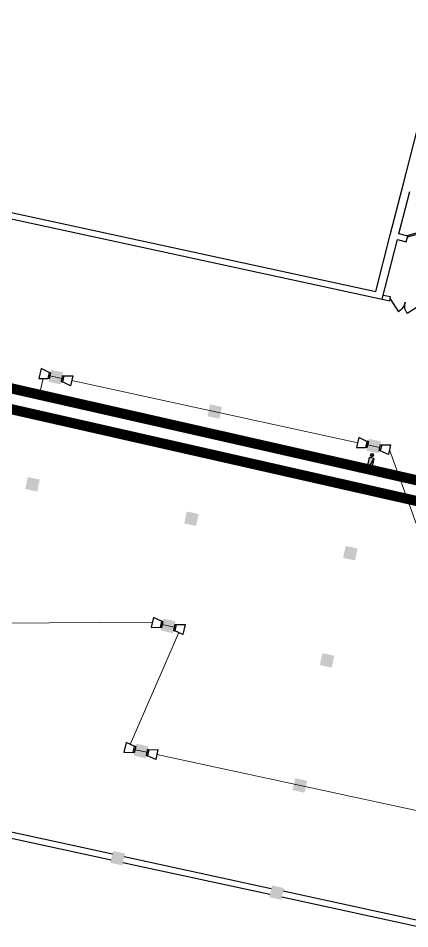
# Model space of a CAD drawing. Extents: x 791398 to 2325386, y -987887 to -518217.
# Drawn here: x 1507381 to 1526643, y -722837 to -678006 of the extents above; entities that cross this region are included whole.
import ezdxf

# ---------------------------------------------------------------- set-up
doc = ezdxf.new("R2010")
doc.units = 0
doc.header["$LTSCALE"] = 1000
doc.header["$MEASUREMENT"] = 0
doc.linetypes.add('BORDER', pattern=[1.75, 0.5, -0.25, 0.5, -0.25, 0, -0.25])
doc.linetypes.add('DASHEDX2', pattern=[1.5, 1, -0.5])
for name, color, linetype in [('COLUMN', 252, 'Continuous'), ('JPS-X', 1, 'BORDER'), ('JPS-XHS', 7, 'Continuous'), ('RD-equip', 3, 'Continuous'), ('WALL', 8, 'Continuous'), ('WINDOW', 8, 'Continuous')]:
    doc.layers.add(name, color=color, linetype=linetype)
doc.layers.add('RD-line', color=2, linetype='Continuous', lineweight=0)
doc.styles.add('_TEL_DIM', font='SIMPLEX', dxfattribs={"width": 0.8, "height": 3.5, "bigfont": 'HZTXT'})
doc.linetypes.add('BRA', pattern='A,2.8,-0.1,["B",_TEL_DIM,S=0.07,R=0,X=0,Y=-0.12],-0.25', length=3.15)

# ---------------------------------------------------------------- blocks, each defined once
blk = doc.blocks.new('FF')
at = {"linetype": 'Continuous'}
for radius in [75, 60]:
    blk.add_circle((0, 0), radius, dxfattribs=at)
blk = doc.blocks.new('DXHS')
at = {"layer": 'JPS-XHS'}
blk.add_hatch(color=256, dxfattribs=at).paths.add_polyline_path([(-350, 240), (-350, 0), (350, 0)])
at = {"layer": 'JPS-XHS', "linetype": 'Continuous'}
for p, q in [((-350, 240), (-350, 0)), ((-350, 240), (350, 240)), ((-350, 0), (350, 0)), ((350, 240), (350, 0))]:
    blk.add_line(p, q, dxfattribs=at)
at = {"layer": 'JPS-XHS'}
blk.add_line((-350, 240), (350, 0), dxfattribs=at)
blk = doc.blocks.new('xxhhsss')
at = {"layer": 'JPS-X', "const_width": 50}
blk.add_lwpolyline([(59598, -1327), (59630, -1180)], dxfattribs=at)
at = {"layer": 'JPS-X', "rotation": 257.7513756366785}
blk.add_blockref('FF', (59630, -1180), dxfattribs=at)
at = {"layer": 'JPS-XHS', "rotation": 257.7513756366785}
blk.add_blockref('DXHS', (59407, -1644), dxfattribs=at)
blk = doc.blocks.new('_FZH')
blk.add_solid([(-0.5, -0.5), (0.5, -0.5), (-0.5, 0.5), (0.5, 0.5)])
blk = doc.blocks.new('$DorLib2D$00000182')
at = {"color": 0}
for p, q in [((-0.527, 0.113), (0.339, 0.613)), ((-0.5, 0.067), (0.366, 0.567))]:
    blk.add_line(p, q, dxfattribs=at)
blk = doc.blocks.new('$DorLib2D$00000116')
at = {"color": 0}
for p, q in [((-0.5, 0), (-0.146, 0.354)), ((0.5, 0), (0.146, 0.354))]:
    blk.add_line(p, q, dxfattribs=at)
for centre, start, end in [((-0.5, 0), 0, 45), ((0.5, 0), 135, 180)]:
    blk.add_arc(centre, 0.5, start, end, dxfattribs=at)
blk = doc.blocks.new('dadadadadadadad')
at = {"layer": 'RD-equip'}
for p, q in [((-157, 0), (-157, -70)), ((-157, 0), (157, 0)), ((157, 0), (157, -70)), ((-154, -70), (-253, -500)), ((-157, -70), (157, -70)), ((248, -500), (155, -70)), ((-253, -500), (248, -500))]:
    blk.add_line(p, q, dxfattribs=at)

msp = doc.modelspace()

# ---------------------------------------------------------------- linework, layer by layer
at = {"layer": 'RD-line'}
msp.add_line((1508613, -695744), (1508431, -696512), dxfattribs=at)
at = {"layer": 'RD-line', "linetype": 'BRA', "ltscale": 0.8}
for p, q in [((1508936, -695611), (1509522, -695739)), ((1510011, -695845), (1524081, -698906)), ((1524570, -699012), (1525157, -699140)), ((1525645, -699249), (1529866, -710995)), ((1498394, -707850), (1513976, -707748)), ((1515049, -707990), (1514463, -707863)), ((1512894, -713757), (1515280, -708257)), ((1513712, -714146), (1513126, -714019)), ((1528275, -717299), (1514201, -714252))]:
    msp.add_line(p, q, dxfattribs=at)
at = {"layer": 'RD-line', "const_width": 500}
msp.add_lwpolyline([(1497224, -688427), (1500005, -696996), (1505898, -696996), (1535442, -703695)], dxfattribs=at)
at = {"layer": 'RD-line', "linetype": 'DASHEDX2', "const_width": 500}
msp.add_lwpolyline([(1498287, -688463), (1500732, -695996), (1506010, -695996), (1536990, -703025)], dxfattribs=at)
at = {"layer": 'WALL'}
for p, q in [((1526280, -686339), (1528407, -678006)), ((1499626, -685966), (1524970, -691469)), ((1499744, -686299), (1525287, -691844)), ((1525686, -688664), (1526280, -686339)), ((1526111, -688618), (1526643, -686535)), ((1524970, -691469), (1525686, -688664)), ((1525287, -691844), (1526037, -688908)), ((1526037, -688908), (1526473, -689020)), ((1526547, -688729), (1526111, -688618)), ((1526473, -689020), (1526547, -688729)), ((1525700, -691729), (1525337, -691650)), ((1525658, -691925), (1525700, -691729)), ((1525287, -691844), (1525658, -691925)), ((1505519, -717740), (1512012, -719150)), ((1505455, -718033), (1511949, -719443)), ((1512599, -719277), (1519830, -720847)), ((1512535, -719570), (1519766, -721140)), ((1520353, -721267), (1527584, -722837)), ((1520416, -720974), (1527648, -722544))]:
    msp.add_line(p, q, dxfattribs=at)

# ---------------------------------------------------------------- block references
at = {"layer": 'COLUMN'}
for p, xscale, yscale, zscale, rotation in [((1509229, -695675), 600.0000000001221, 600.0000000000331, 600.0000000000331, 347.751375632595), ((1517047, -697372), 600.0000000000974, 600.0000000000331, 600.0000000000331, 347.7513756326059), ((1524865, -699069), 600.0000000001469, 599.9999999999836, 599.9999999999836, 347.7513756325841), ((1508084, -700952), 599.9999999999193, 600.0000000000331, 600.0000000000331, 347.7513756325794), ((1515901, -702649), 600.0000000001221, 599.9999999999836, 599.9999999999836, 347.751375632595), ((1523719, -704346), 599.9999999998946, 600.0000000000331, 600.0000000000331, 347.7513756325903), ((1514756, -707926), 599.9999999999193, 599.9999999998699, 599.9999999998699, 347.7513756325794), ((1522574, -709623), 600.0000000001469, 600.0000000000331, 600.0000000000331, 347.7513756325841), ((1513419, -714083), 600.0000000001469, 600.0000000000331, 600.0000000000331, 347.7513756325841), ((1521237, -715780), 599.9999999999193, 600.0000000000824, 600.0000000000824, 347.7513756325794), ((1512274, -719360), 599.9999999999687, 600.0000000000824, 600.0000000000824, 347.7513756325577), ((1520091, -721057), 599.9999999999441, 600.0000000000331, 600.0000000000331, 347.7513756325686)]:
    msp.add_blockref('_FZH', p, dxfattribs=dict(at, xscale=xscale, yscale=yscale, zscale=zscale, rotation=rotation))
at = {"layer": 'JPS-XHS'}
msp.add_blockref('xxhhsss', (1465159, -698333), dxfattribs=at)
at = {"layer": 'RD-line', "color": 1, "rotation": 257.094697204239}
for p in [(1508936, -695611), (1524572, -699006), (1514463, -707863), (1513126, -714019)]:
    msp.add_blockref('dadadadadadadad', p, dxfattribs=at)
at = {"layer": 'RD-line', "color": 1, "xscale": -1, "rotation": 77.094697204239}
for p in [(1509521, -695745), (1525157, -699140), (1515047, -707997), (1513711, -714153)]:
    msp.add_blockref('dadadadadadadad', p, dxfattribs=at)
at = {"layer": 'WINDOW', "xscale": 1500, "zscale": 1500}
for name, p, yscale, rotation in [('$DorLib2D$00000182', (1527237, -689060), 1500, 345.6797644162473), ('$DorLib2D$00000116', (1526412, -691986), -1500, 347.7513756326684)]:
    msp.add_blockref(name, p, dxfattribs=dict(at, yscale=yscale, rotation=rotation))

doc.saveas('drawing.dxf')
